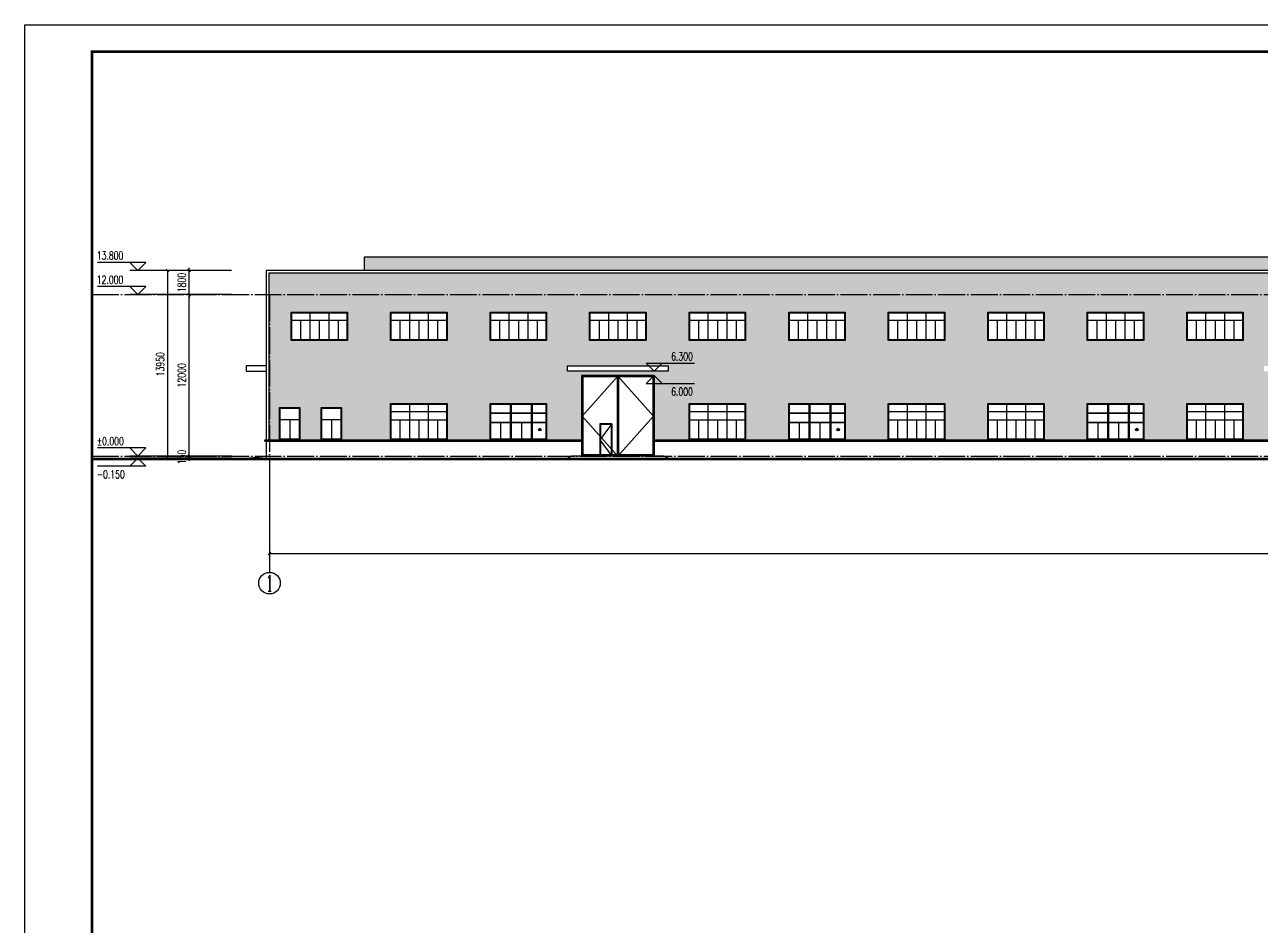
# Model space of a CAD drawing. Extents: x 13276711 to 13543385, y -848943 to -68012.
# Drawn here: x 13328185 to 13420196, y -638748 to -571643 of the extents above; entities that cross this region are included whole.
import ezdxf
from ezdxf.enums import TextEntityAlignment as Align

# ---------------------------------------------------------------- set-up
doc = ezdxf.new("R2010")
doc.units = 0
doc.header["$LTSCALE"] = 1000
doc.header["$MEASUREMENT"] = 0
doc.linetypes.add('DOTE', pattern=[2.42, 2, -0.2, 0.02, -0.2])
for name, color, linetype in [('AXIS', 3, 'Continuous'), ('AXIS_TEXT', 7, 'Continuous'), ('DOTE', 1, 'DOTE'), ('PUB_DIM', 3, 'Continuous'), ('PUB_TEXT', 7, 'Continuous'), ('TK', 4, 'Continuous'), ('WINDOW', 4, 'Continuous'), ('填充', 251, 'Continuous')]:
    doc.layers.add(name, color=color, linetype=linetype)
doc.styles.add('_TCH_AXIS', font='COMPLEX', dxfattribs={"bigfont": 'GBCBIG'})
doc.styles.add('_TCH_DIM', font='SIMPLEX', dxfattribs={"bigfont": 'GBCBIG'})
doc.styles.add('_TCH_DIM_T3', font='SIMPLEX', dxfattribs={"width": 0.705882, "bigfont": 'GBCBIG'})
doc.styles.add('COMPLEX', font='COMPLEX')
doc.dimstyles.new('_TCH_ARCH&&200', dxfattribs={"dimtxt": 595, "dimasz": 200, "dimexe": 500, "dimexo": 600, "dimgap": 252.5, "dimtad": 1, "dimdec": 0, "dimzin": 0, "dimdsep": 46, "dimtxsty": '_TCH_DIM_T3', "dimblk": 'ARCHTICK', "dimcen": 0.09, "dimclrt": 7, "dimazin": 2, "dimtfac": 1, "dimtdec": 0, "dimtix": 1, "dimtmove": 2, "dimatfit": 3, "dimfxl": 0, "dimtolj": 1, "dimtzin": 0, "dimarcsym": 0})

# ---------------------------------------------------------------- blocks, each defined once
blk = doc.blocks.new('A$C6FA958B4')
for p, q in [((-474, 38771), (4926, 38771)), ((-474, 38771), (-474, 32771)), ((4926, 38771), (4926, 32771))]:
    blk.add_line(p, q)
at = {"color": 4}
for p, q in [((-424, 38721), (4876, 38721)), ((-424, 38721), (-424, 32771)), ((-374, 38671), (2176, 38671)), ((-374, 38671), (-374, 32871)), ((2176, 38671), (2176, 32871)), ((2226, 38721), (2226, 32771)), ((2276, 38671), (2276, 35171)), ((2276, 38671), (4826, 38671)), ((4826, 38671), (4826, 32871)), ((4876, 38721), (4876, 32771)), ((2276, 35171), (2276, 32871)), ((2676, 35171), (3576, 35171)), ((2676, 35171), (2676, 32771)), ((2726, 35121), (3526, 35121)), ((2726, 35121), (2726, 32871)), ((3526, 35121), (3526, 32871)), ((3576, 35171), (3576, 32771)), ((-1224, 32771), (5676, 32771)), ((-374, 32871), (2176, 32871)), ((2276, 32871), (2676, 32871)), ((2726, 32871), (3226, 32871)), ((3226, 32871), (3526, 32871)), ((3576, 32871), (4826, 32871))]:
    blk.add_line(p, q, dxfattribs=at)
at = {"ltscale": 0.5}
blk.add_lwpolyline([(-1524, 39071), (5976, 39071), (5976, 39471), (-1524, 39471)], close=True, dxfattribs=at)
at = {"color": 4}
for points in [[(2226, 38721), (-424, 35746), (2226, 32771), (4876, 35746), (2226, 38721)], [(2676, 35171), (3576, 33971), (2676, 32771)]]:
    blk.add_lwpolyline(points, dxfattribs=at)
blk.add_lwpolyline([(-1524, 32621), (-1224, 32771), (5676, 32771), (5976, 32621)])
blk = doc.blocks.new('1111')
blk.add_lwpolyline([(-4200, 0), (0, 0), (0, -2700), (-4200, -2700)], close=True)
at = {"layer": 'WINDOW'}
for p, q in [((-4150, -600), (-50, -600)), ((-2800, -50), (-2800, -2650)), ((-1400, -50), (-1400, -2650)), ((-4150, -1200), (-50, -1200)), ((-3500, -1200), (-3500, -2650)), ((-2100, -1200), (-2100, -2650)), ((-700, -1200), (-700, -2650))]:
    blk.add_line(p, q, dxfattribs=at)
blk.add_lwpolyline([(-4150, -50), (-50, -50), (-50, -2650), (-4150, -2650)], close=True, dxfattribs=at)
blk = doc.blocks.new('222222')
blk.add_lwpolyline([(-4200, 0), (0, 0), (0, -2100), (-4200, -2100)], close=True)
at = {"layer": 'WINDOW'}
for p, q in [((-4150, -600), (-50, -600)), ((-3500, -600), (-3500, -2050)), ((-2800, -50), (-2800, -2050)), ((-2100, -600), (-2100, -2050)), ((-1400, -50), (-1400, -2050)), ((-700, -600), (-700, -2050))]:
    blk.add_line(p, q, dxfattribs=at)
blk.add_lwpolyline([(-4150, -50), (-50, -50), (-50, -2050), (-4150, -2050)], close=True, dxfattribs=at)
blk = doc.blocks.new('GeYuanFrame_43837763', base_point=(20.09, 4.53))
at = {"layer": 'TK'}
blk.add_lwpolyline([(20.09, 4.53), (20.09, 598.53), (1071.09, 598.53), (1071.09, 4.53)], close=True, dxfattribs=at)
at = {"layer": 'TK', "const_width": 1}
blk.add_lwpolyline([(45.09, 588.53), (1061.09, 588.53), (1061.09, 14.53), (45.09, 14.53)], close=True, dxfattribs=at)
blk = doc.blocks.new('_ArchTick')
at = {"color": 0, "linetype": 'ByBlock', "const_width": 0.4}
blk.add_lwpolyline([(-0.5, -0.5), (0.5, 0.5)], dxfattribs=at)
blk = doc.blocks.new('*D152')
at = {"layer": 'Defpoints', "color": 0}
for p in [(13340412, -603712), (13344145, -603712), (13344145, -603862)]:
    blk.add_point(p, dxfattribs=at)
at = {"layer": 'PUB_DIM', "color": 0, "lineweight": -2}
for p, q in [((13340412, -603712), (13340412, -603512)), ((13343545, -603712), (13339912, -603712)), ((13343545, -603862), (13339912, -603862)), ((13340412, -603862), (13340412, -603712)), ((13340412, -603862), (13340412, -604062))]:
    blk.add_line(p, q, dxfattribs=at)
at = {"layer": 'PUB_DIM', "color": 0, "lineweight": -2, "xscale": 200, "yscale": 200, "zscale": 200}
for p, rotation in [((13340412, -603712), 270), ((13340412, -603862), 90)]:
    blk.add_blockref('_ArchTick', p, dxfattribs=dict(at, rotation=rotation))
at = {"layer": 'PUB_DIM', "color": 7, "insert": (13339862, -603787), "char_height": 595, "attachment_point": 5, "rotation": 90, "style": '_TCH_DIM_T3'}
blk.add_mtext('\\A1;150', dxfattribs=at)
blk = doc.blocks.new('*D153')
at = {"layer": 'Defpoints', "color": 0}
for p in [(13340412, -591712), (13344145, -591712), (13344145, -603712)]:
    blk.add_point(p, dxfattribs=at)
at = {"layer": 'PUB_DIM', "color": 0, "lineweight": -2}
for p, q in [((13343545, -591712), (13339912, -591712)), ((13340412, -603712), (13340412, -591712)), ((13343545, -603712), (13339912, -603712))]:
    blk.add_line(p, q, dxfattribs=at)
at = {"layer": 'PUB_DIM', "color": 0, "lineweight": -2, "xscale": 200, "yscale": 200, "zscale": 200}
for p, rotation in [((13340412, -591712), 90), ((13340412, -603712), 270)]:
    blk.add_blockref('_ArchTick', p, dxfattribs=dict(at, rotation=rotation))
at = {"layer": 'PUB_DIM', "color": 7, "insert": (13339862, -597712), "char_height": 595, "attachment_point": 5, "rotation": 90, "style": '_TCH_DIM_T3'}
blk.add_mtext('\\A1;12000', dxfattribs=at)
blk = doc.blocks.new('*D154')
at = {"layer": 'Defpoints', "color": 0}
for p in [(13340412, -589912), (13344145, -589912), (13344145, -591712)]:
    blk.add_point(p, dxfattribs=at)
at = {"layer": 'PUB_DIM', "color": 0, "lineweight": -2}
for p, q in [((13340412, -589912), (13340412, -589712)), ((13343545, -589912), (13339912, -589912)), ((13340412, -591712), (13340412, -589912)), ((13343545, -591712), (13339912, -591712)), ((13340412, -591712), (13340412, -591912))]:
    blk.add_line(p, q, dxfattribs=at)
at = {"layer": 'PUB_DIM', "color": 0, "lineweight": -2, "xscale": 200, "yscale": 200, "zscale": 200}
for p, rotation in [((13340412, -589912), 270), ((13340412, -591712), 90)]:
    blk.add_blockref('_ArchTick', p, dxfattribs=dict(at, rotation=rotation))
at = {"layer": 'PUB_DIM', "color": 7, "insert": (13339862, -590812), "char_height": 595, "attachment_point": 5, "rotation": 90, "style": '_TCH_DIM_T3'}
blk.add_mtext('\\A1;1800', dxfattribs=at)
blk = doc.blocks.new('*D155')
at = {"layer": 'Defpoints', "color": 0}
for p in [(13338812, -589912), (13344145, -589912), (13344145, -603862)]:
    blk.add_point(p, dxfattribs=at)
at = {"layer": 'PUB_DIM', "color": 0, "lineweight": -2}
for p, q in [((13343545, -589912), (13338312, -589912)), ((13338812, -603862), (13338812, -589912)), ((13343545, -603862), (13338312, -603862))]:
    blk.add_line(p, q, dxfattribs=at)
at = {"layer": 'PUB_DIM', "color": 0, "lineweight": -2, "xscale": 200, "yscale": 200, "zscale": 200}
for p, rotation in [((13338812, -589912), 90), ((13338812, -603862), 270)]:
    blk.add_blockref('_ArchTick', p, dxfattribs=dict(at, rotation=rotation))
at = {"layer": 'PUB_DIM', "color": 7, "insert": (13338262, -596887), "char_height": 595, "attachment_point": 5, "rotation": 90, "style": '_TCH_DIM_T3'}
blk.add_mtext('\\A1;13950', dxfattribs=at)
blk = doc.blocks.new('_AXISO')
blk.add_circle((0, 0), 0.5)
at = {"layer": 'AXIS_TEXT', "style": 'COMPLEX', "width": 1.041667}
blk.add_attdef('A', text='', height=0.56, dxfattribs=at).set_placement((-0.25, -0.28), (0.25, -0.28), align=Align.FIT)
blk = doc.blocks.new('*D156')
at = {"layer": 'AXIS', "color": 0, "lineweight": -2}
for p, q in [((13346385, -604962), (13346385, -611462)), ((13509185, -604962), (13509185, -611462)), ((13346385, -610962), (13509185, -610962))]:
    blk.add_line(p, q, dxfattribs=at)
at = {"layer": 'Defpoints', "color": 0}
for p in [(13346385, -604362), (13509185, -604362), (13509185, -610962)]:
    blk.add_point(p, dxfattribs=at)
at = {"layer": 'AXIS', "color": 0, "lineweight": -2, "xscale": 200, "yscale": 200, "zscale": 200, "rotation": 180}
blk.add_blockref('_ArchTick', (13346385, -610962), dxfattribs=at)
at = {"layer": 'AXIS', "color": 0, "lineweight": -2, "xscale": 200, "yscale": 200, "zscale": 200}
blk.add_blockref('_ArchTick', (13509185, -610962), dxfattribs=at)
at = {"layer": 'AXIS', "color": 7, "insert": (13427785, -610412), "char_height": 595, "attachment_point": 5, "style": '_TCH_DIM_T3'}
blk.add_mtext('\\A1;162800', dxfattribs=at)

msp = doc.modelspace()

# ---------------------------------------------------------------- hatches: boundary and pattern name
for points in [[(13366572.3, -601749.1, 1), (13366372.3, -601749.1, 1)], [(13388772.3, -601749.1, 1), (13388572.3, -601749.1, 1)], [(13410972.3, -601749.1, 1), (13410772.3, -601749.1, 1)]]:
    msp.add_hatch(color=1).paths.add_polyline_path(points)
at = {"layer": '填充'}
h = msp.add_hatch(dxfattribs=at)
h.set_pattern_fill('ANSI33,_O', color=251, scale=200, angle=45)
h.set_pattern_definition([(90, (13446935.55, -589477.56), (-635, 6e-14), []), (90, (13447253.05, -589160.06), (-635, 6e-14), [317.5, -158.75])])
h.paths.add_polyline_path([(13502114.8, -589911.6), (13502114.8, -588911.6), (13435871.8, -588911.6), (13435871.8, -589911.6)])
h.paths.add_polyline_path([(13353454.8, -588911.6), (13353454.8, -589911.6), (13435871.8, -589911.6), (13435871.8, -588911.6)])
h.paths.add_polyline_path([(13455784.8, -599811.6), (13455784.8, -602511.6), (13458984.8, -602511.6), (13458984.8, -599811.6), (13463184.8, -599811.6), (13463184.8, -602511.6), (13466384.8, -602511.6), (13466384.8, -599811.6), (13470584.8, -599811.6), (13470584.8, -602511.6), (13473784.8, -602511.6), (13473784.8, -599811.6), (13477984.8, -599811.6), (13477984.8, -602511.6), (13480584.8, -602511.6), (13480584.8, -597711.6), (13485984.8, -597711.6), (13485984.8, -602511.6), (13488584.8, -602511.6), (13488584.8, -599811.6), (13492784.8, -599811.6), (13492784.8, -602511.6), (13495984.8, -602511.6), (13495984.8, -599811.6), (13500184.8, -599811.6), (13500184.8, -602511.6), (13503834.8, -602511.6), (13503834.8, -600111.6), (13505334.8, -600111.6), (13505334.8, -602511.6), (13506934.8, -602511.6), (13506934.8, -600111.6), (13508434.8, -600111.6), (13508434.8, -602511.6), (13509224.8, -602511.6), (13509224.8, -590111.6), (13346344.8, -590111.6), (13346344.8, -602511.6), (13347134.8, -602511.6), (13347134.8, -600111.6), (13348634.8, -600111.6), (13348634.8, -602511.6), (13350234.8, -602511.6), (13350234.8, -600111.6), (13351734.8, -600111.6), (13351734.8, -602511.6), (13355384.8, -602511.6), (13355384.8, -599811.6), (13359584.8, -599811.6), (13359584.8, -602511.6), (13362784.8, -602511.6), (13362784.8, -599811.6), (13366984.8, -599811.6), (13366984.8, -602511.6), (13369584.8, -602511.6), (13369584.8, -597711.6), (13374984.8, -597711.6), (13374984.8, -602511.6), (13377584.8, -602511.6), (13377584.8, -599811.6), (13381784.8, -599811.6), (13381784.8, -602511.6), (13384984.8, -602511.6), (13384984.8, -599811.6), (13389184.8, -599811.6), (13389184.8, -602511.6), (13392384.8, -602511.6), (13392384.8, -599811.6), (13396584.8, -599811.6), (13396584.8, -602511.6), (13399784.8, -602511.6), (13399784.8, -599811.6), (13403984.8, -599811.6), (13403984.8, -602511.6), (13407184.8, -602511.6), (13407184.8, -599811.6), (13411384.8, -599811.6), (13411384.8, -602511.6), (13414584.8, -602511.6), (13414584.8, -599811.6), (13418784.8, -599811.6), (13418784.8, -602511.6), (13421384.8, -602511.6), (13421384.8, -597711.6), (13426784.8, -597711.6), (13426784.8, -602511.6), (13429384.8, -602511.6), (13429384.8, -599811.6), (13433584.8, -599811.6), (13433584.8, -602511.6), (13436784.8, -602511.6), (13436784.8, -599811.6), (13440984.8, -599811.6), (13440984.8, -602511.6), (13444184.8, -602511.6), (13444184.8, -599811.6), (13448384.8, -599811.6), (13448384.8, -602511.6), (13451584.8, -602511.6), (13451584.8, -599811.6)])
h.paths.add_polyline_path([(13451584.8, -595111.6), (13451584.8, -593011.6), (13455784.8, -593011.6), (13455784.8, -595111.6)], flags=16)
h.paths.add_polyline_path([(13448384.8, -595111.6), (13444184.8, -595111.6), (13444184.8, -593011.6), (13448384.8, -593011.6)], flags=16)
h.paths.add_polyline_path([(13458984.8, -595111.6), (13458984.8, -593011.6), (13463184.8, -593011.6), (13463184.8, -595111.6)], flags=16)
h.paths.add_polyline_path([(13440984.8, -595111.6), (13436784.8, -595111.6), (13436784.8, -593011.6), (13440984.8, -593011.6)], flags=16)
h.paths.add_polyline_path([(13466384.8, -595111.6), (13466384.8, -593011.6), (13470584.8, -593011.6), (13470584.8, -595111.6)], flags=16)
edge = h.paths.add_edge_path(flags=16)
edge.add_arc((13435871.8, -592311.6), 40, 0, 360)
h.paths.add_polyline_path([(13433584.8, -595111.6), (13429384.8, -595111.6), (13429384.8, -593011.6), (13433584.8, -593011.6)], flags=16)
h.paths.add_polyline_path([(13473784.8, -595111.6), (13473784.8, -593011.6), (13477984.8, -593011.6), (13477984.8, -595111.6)], flags=16)
h.paths.add_polyline_path([(13427834.8, -597411.6), (13420334.8, -597411.6), (13420334.8, -597011.6), (13427834.8, -597011.6)], flags=16)
h.paths.add_polyline_path([(13426184.8, -595111.6), (13421984.8, -595111.6), (13421984.8, -593011.6), (13426184.8, -593011.6)], flags=16)
h.paths.add_polyline_path([(13479534.8, -597411.6), (13479534.8, -597011.6), (13487034.8, -597011.6), (13487034.8, -597411.6)], flags=16)
h.paths.add_polyline_path([(13481184.8, -595111.6), (13481184.8, -593011.6), (13485384.8, -593011.6), (13485384.8, -595111.6)], flags=16)
h.paths.add_polyline_path([(13418784.8, -595111.6), (13414584.8, -595111.6), (13414584.8, -593011.6), (13418784.8, -593011.6)], flags=16)
h.paths.add_polyline_path([(13488584.8, -595111.6), (13488584.8, -593011.6), (13492784.8, -593011.6), (13492784.8, -595111.6)], flags=16)
h.paths.add_polyline_path([(13411384.8, -595111.6), (13407184.8, -595111.6), (13407184.8, -593011.6), (13411384.8, -593011.6)], flags=16)
h.paths.add_polyline_path([(13495984.8, -595111.6), (13495984.8, -593011.6), (13500184.8, -593011.6), (13500184.8, -595111.6)], flags=16)
h.paths.add_polyline_path([(13403984.8, -595111.6), (13399784.8, -595111.6), (13399784.8, -593011.6), (13403984.8, -593011.6)], flags=16)
h.paths.add_polyline_path([(13503384.8, -595111.6), (13503384.8, -593011.6), (13507584.8, -593011.6), (13507584.8, -595111.6)], flags=16)
h.paths.add_polyline_path([(13396584.8, -595111.6), (13392384.8, -595111.6), (13392384.8, -593011.6), (13396584.8, -593011.6)], flags=16)
h.paths.add_polyline_path([(13389184.8, -595111.6), (13384984.8, -595111.6), (13384984.8, -593011.6), (13389184.8, -593011.6)], flags=16)
h.paths.add_polyline_path([(13381784.8, -595111.6), (13377584.8, -595111.6), (13377584.8, -593011.6), (13381784.8, -593011.6)], flags=16)
h.paths.add_polyline_path([(13376034.8, -597411.6), (13368534.8, -597411.6), (13368534.8, -597011.6), (13376034.8, -597011.6)], flags=16)
h.paths.add_polyline_path([(13374384.8, -595111.6), (13370184.8, -595111.6), (13370184.8, -593011.6), (13374384.8, -593011.6)], flags=16)
h.paths.add_polyline_path([(13366984.8, -595111.6), (13362784.8, -595111.6), (13362784.8, -593011.6), (13366984.8, -593011.6)], flags=16)
h.paths.add_polyline_path([(13359584.8, -595111.6), (13355384.8, -595111.6), (13355384.8, -593011.6), (13359584.8, -593011.6)], flags=16)
h.paths.add_polyline_path([(13352184.8, -595111.6), (13347984.8, -595111.6), (13347984.8, -593011.6), (13352184.8, -593011.6)], flags=16)

# ---------------------------------------------------------------- linework, layer by layer
at = {"ltscale": 0.5}
for p, q in [((13346044.8, -602511.6), (13369584.8, -602511.6)), ((13346044.8, -602611.6), (13346044.8, -602511.6)), ((13346044.8, -602611.6), (13369584.8, -602611.6)), ((13374984.8, -602511.6), (13421384.8, -602511.6)), ((13374984.8, -602611.6), (13421384.8, -602611.6)), ((13333184.8, -603861.6), (13522384.8, -603861.6)), ((13333184.8, -603961.6), (13522384.8, -603961.6)), ((13344644.8, -603861.6), (13346144.8, -603711.6))]:
    msp.add_line(p, q, dxfattribs=at)
for points in [[(13353454.8, -589911.6), (13353454.8, -588911.6), (13502114.8, -588911.6), (13502114.8, -589911.6)], [(13509424.8, -602511.6), (13509424.8, -589911.6), (13346144.8, -589911.6), (13346144.8, -602511.6)], [(13509224.8, -602511.6), (13509224.8, -590111.6), (13346344.8, -590111.6), (13346344.8, -602511.6)], [(13346144.8, -597011.6), (13344644.8, -597011.6), (13344644.8, -597411.6), (13346144.8, -597411.6)], [(13346144.8, -602611.6), (13346144.8, -603861.6)]]:
    msp.add_lwpolyline(points, dxfattribs=at)
at = {"ltscale": 0.5, "const_width": 100}
msp.add_lwpolyline([(13333184.8, -603911.6), (13522384.8, -603911.6)], dxfattribs=at)
at = {"color": 1}
for centre in [(13366472.3, -601749.1), (13388672.3, -601749.1), (13410872.3, -601749.1)]:
    msp.add_circle(centre, 100, dxfattribs=at)
at = {"layer": 'AXIS'}
msp.add_line((13346384.8, -604361.6), (13346384.8, -612361.6), dxfattribs=at)
at = {"layer": 'DOTE'}
for p, q in [((13333184.8, -591711.6), (13522384.8, -591711.6)), ((13346384.8, -591711.6), (13346384.8, -604361.6)), ((13333184.8, -603711.6), (13522384.8, -603711.6))]:
    msp.add_line(p, q, dxfattribs=at)
at = {"layer": 'PUB_DIM'}
for p, q in [((13337196.5, -589311.6), (13333596.5, -589311.6)), ((13336596.5, -589911.6), (13335996.5, -589311.6)), ((13336596.5, -589911.6), (13337196.5, -589311.6)), ((13340411.5, -589911.6), (13335996.5, -589911.6)), ((13337196.5, -591111.6), (13333596.5, -591111.6)), ((13336596.5, -591711.6), (13335996.5, -591111.6)), ((13336596.5, -591711.6), (13337196.5, -591111.6)), ((13340411.5, -591711.6), (13335996.5, -591711.6)), ((13374984.8, -597411.6), (13374384.8, -596811.6)), ((13374384.8, -596811.6), (13377984.8, -596811.6)), ((13374984.8, -597411.6), (13375584.8, -596811.6)), ((13374984.8, -597711.6), (13374384.8, -598311.6)), ((13374984.8, -597711.6), (13375584.8, -598311.6)), ((13374384.8, -598311.6), (13377984.8, -598311.6)), ((13337196.5, -603111.6), (13333596.5, -603111.6)), ((13336596.5, -603711.6), (13335996.5, -603111.6)), ((13336596.5, -603711.6), (13337196.5, -603111.6)), ((13337196.5, -604461.6), (13333596.5, -604461.6)), ((13340411.5, -603711.6), (13335996.5, -603711.6)), ((13336596.5, -603861.6), (13335996.5, -604461.6)), ((13340411.5, -603861.6), (13335996.5, -603861.6)), ((13336596.5, -603861.6), (13337196.5, -604461.6))]:
    msp.add_line(p, q, dxfattribs=at)
at = {"layer": 'WINDOW'}
for p, q in [((13348584.8, -601011.6), (13347184.8, -601011.6)), ((13347884.8, -601011.6), (13347884.8, -602461.6)), ((13351684.8, -601011.6), (13350284.8, -601011.6)), ((13350984.8, -601011.6), (13350984.8, -602461.6)), ((13363559.8, -601236.6), (13363559.8, -602461.6)), ((13365109.8, -601236.6), (13365109.8, -602461.6)), ((13385759.8, -601236.6), (13385759.8, -602461.6)), ((13387309.8, -601236.6), (13387309.8, -602461.6)), ((13407959.8, -601236.6), (13407959.8, -602461.6)), ((13409509.8, -601236.6), (13409509.8, -602461.6))]:
    msp.add_line(p, q, dxfattribs=at)
for points in [[(13362784.8, -599811.6), (13366984.8, -599811.6), (13366984.8, -602511.6), (13362784.8, -602511.6)], [(13362834.8, -599861.6), (13366934.8, -599861.6), (13366934.8, -602461.6), (13362834.8, -602461.6)], [(13364309.8, -599861.6), (13364359.8, -599861.6), (13364359.8, -602461.6), (13364309.8, -602461.6)], [(13365859.8, -599861.6), (13365909.8, -599861.6), (13365909.8, -602461.6), (13365859.8, -602461.6)], [(13384984.8, -599811.6), (13389184.8, -599811.6), (13389184.8, -602511.6), (13384984.8, -602511.6)], [(13385034.8, -599861.6), (13389134.8, -599861.6), (13389134.8, -602461.6), (13385034.8, -602461.6)], [(13386509.8, -599861.6), (13386559.8, -599861.6), (13386559.8, -602461.6), (13386509.8, -602461.6)], [(13388059.8, -599861.6), (13388109.8, -599861.6), (13388109.8, -602461.6), (13388059.8, -602461.6)], [(13407184.8, -599811.6), (13411384.8, -599811.6), (13411384.8, -602511.6), (13407184.8, -602511.6)], [(13407234.8, -599861.6), (13411334.8, -599861.6), (13411334.8, -602461.6), (13407234.8, -602461.6)], [(13408709.8, -599861.6), (13408759.8, -599861.6), (13408759.8, -602461.6), (13408709.8, -602461.6)], [(13410259.8, -599861.6), (13410309.8, -599861.6), (13410309.8, -602461.6), (13410259.8, -602461.6)], [(13347134.8, -600111.6), (13348634.8, -600111.6), (13348634.8, -602511.6), (13347134.8, -602511.6)], [(13347184.8, -600161.6), (13348584.8, -600161.6), (13348584.8, -602461.6), (13347184.8, -602461.6)], [(13350234.8, -600111.6), (13351734.8, -600111.6), (13351734.8, -602511.6), (13350234.8, -602511.6)], [(13350284.8, -600161.6), (13351684.8, -600161.6), (13351684.8, -602461.6), (13350284.8, -602461.6)], [(13366934.8, -600536.6), (13362834.8, -600536.6), (13362834.8, -600486.6), (13366934.8, -600486.6)], [(13389134.8, -600536.6), (13385034.8, -600536.6), (13385034.8, -600486.6), (13389134.8, -600486.6)], [(13411334.8, -600536.6), (13407234.8, -600536.6), (13407234.8, -600486.6), (13411334.8, -600486.6)], [(13366934.8, -601236.6), (13362834.8, -601236.6), (13362834.8, -601186.6), (13366934.8, -601186.6)], [(13389134.8, -601236.6), (13385034.8, -601236.6), (13385034.8, -601186.6), (13389134.8, -601186.6)], [(13411334.8, -601236.6), (13407234.8, -601236.6), (13407234.8, -601186.6), (13411334.8, -601186.6)]]:
    msp.add_lwpolyline(points, close=True, dxfattribs=at)

# ---------------------------------------------------------------- block references
at = {"xscale": 200, "yscale": 200, "zscale": 200}
msp.add_blockref('GeYuanFrame_43837763', (13328184.8, -690443.1), dxfattribs=at)
for name, p in [('222222', (13352184.9, -593011.6)), ('222222', (13359584.9, -593011.6)), ('222222', (13366984.9, -593011.6)), ('222222', (13374384.9, -593011.6)), ('222222', (13381784.9, -593011.6)), ('222222', (13389184.9, -593011.6)), ('222222', (13396584.9, -593011.6)), ('222222', (13403984.9, -593011.6)), ('222222', (13411384.9, -593011.6)), ('222222', (13418784.9, -593011.6)), ('1111', (13359584.9, -599811.6)), ('1111', (13381784.9, -599811.6)), ('1111', (13396584.9, -599811.6)), ('1111', (13403984.9, -599811.6)), ('1111', (13418784.9, -599811.6))]:
    msp.add_blockref(name, p)
at = {"ltscale": 0.5, "xscale": -1}
msp.add_blockref('A$C6FA958B4', (13374510.6, -636482.5), dxfattribs=at)
at = {"layer": 'AXIS'}
ref = msp.add_blockref('_AXISO', (13346384.8, -613161.6), dxfattribs=dict(at, xscale=1600, yscale=1600, zscale=1600))
ref.add_attrib('A', '1', dxfattribs={"layer": 'AXIS_TEXT', "ltscale": 0.5, "height": 1176.5, "style": '_TCH_AXIS'}).set_placement((13346132.7, -613749.9), (13346637, -613749.9), align=Align.FIT)

# ---------------------------------------------------------------- texts
at = {"layer": 'PUB_TEXT', "style": '_TCH_DIM', "width": 0.705882}
for s, p in [('13.800', (13333536.5, -589101.6)), ('12.000', (13333536.5, -590901.6)), ('6.300', (13376244.8, -596601.6)), ('6.000', (13376244.8, -599221.6)), ('%%P0.000', (13333536.5, -602901.6)), ('-0.150', (13333536.5, -605371.6))]:
    msp.add_text(s, height=595, dxfattribs=at).set_placement(p)

# ---------------------------------------------------------------- dimensions: what is measured, and where the dimension line sits
at = {"layer": 'AXIS'}
dim = msp.add_aligned_dim(p1=(13346384.8, -604361.6), p2=(13509184.8, -604361.6), distance=-6600, text='162800', dimstyle='_TCH_ARCH&&200', dxfattribs=at)
dim.commit()
dim.dimension.update_dxf_attribs({"geometry": '*D156', "text_midpoint": (13427784.8, -610411.6)})
at = {"layer": 'PUB_DIM'}
for p1, p2, distance, text, picture, middle in [((13344144.8, -603861.6), (13344144.8, -589911.6), 5333.3, '13950', '*D155', (13338261.5, -596886.6)), ((13344144.8, -591711.6), (13344144.8, -589911.6), 3733.3, '1800', '*D154', (13339861.5, -590811.6)), ((13344144.8, -603711.6), (13344144.8, -591711.6), 3733.3, '12000', '*D153', (13339861.5, -597711.6)), ((13344144.8, -603861.6), (13344144.8, -603711.6), 3733.3, '150', '*D152', (13339861.5, -603786.6))]:
    dim = msp.add_aligned_dim(p1=p1, p2=p2, distance=distance, text=text, dimstyle='_TCH_ARCH&&200', dxfattribs=at)
    dim.commit()
    dim.dimension.update_dxf_attribs({"geometry": picture, "text_midpoint": middle})

doc.saveas('drawing.dxf')
